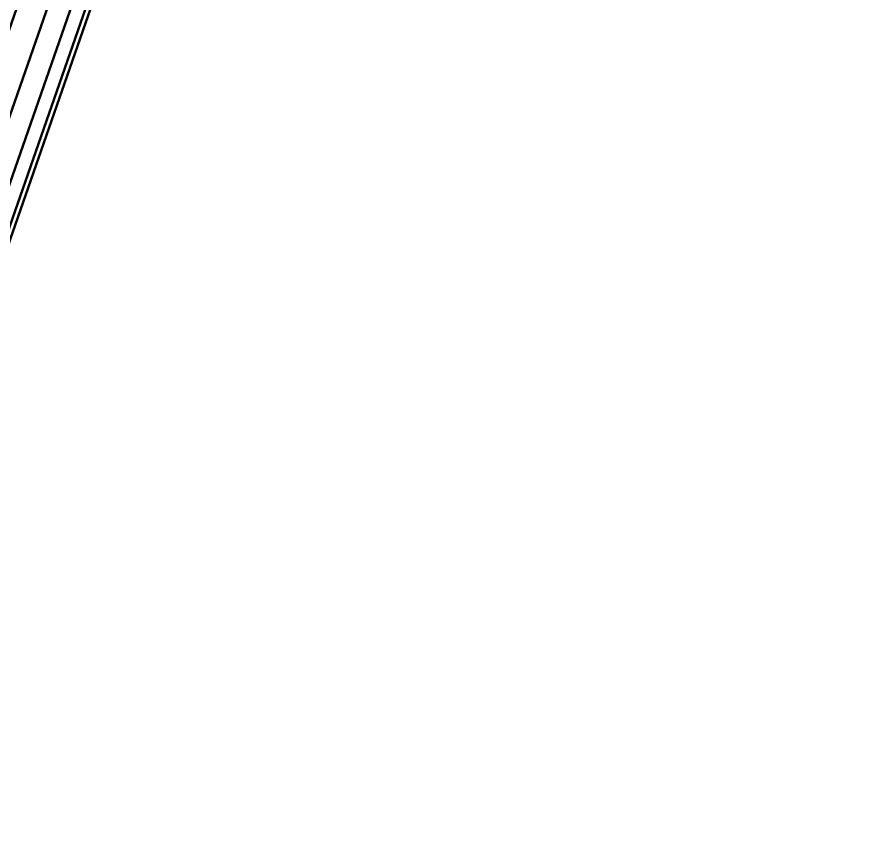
# Model space of a CAD drawing. Header units: inches. Extents: x -1654 to 1344, y -1538 to 36.
# Drawn here: x -542.06 to -505.74, y -1080.8 to -1045.9 of the extents above; entities that cross this region are included whole.
import ezdxf

# ---------------------------------------------------------------- set-up
doc = ezdxf.new("R2010")
doc.units = ezdxf.units.IN
doc.header["$MEASUREMENT"] = 0
doc.layers.add('M-HVAC-DUCT-SA', color=1, linetype='Continuous', lineweight=50)

msp = doc.modelspace()

# ---------------------------------------------------------------- meshes
at = {"layer": 'M-HVAC-DUCT-SA', "color": 8}
mesh = msp.add_polyface(dxfattribs=at)
corners = [(-511.403, -948.362, 1338), (-512.869, -947.851, 1337.796), (-514.236, -947.375, 1337.196), (-515.409, -946.966, 1336.243), (-516.31, -946.652, 1335), (-516.876, -946.455, 1333.553), (-517.069, -946.387, 1332), (-562.525, -1076.847, 1332), (-562.332, -1076.914, 1333.553), (-561.766, -1077.111, 1335), (-560.865, -1077.425, 1336.243), (-559.692, -1077.834, 1337.196), (-558.325, -1078.31, 1337.796), (-556.859, -1078.821, 1338)]
mesh.append_faces([[corners[k] for k in face] for face in [(8, 9, 4, 5), (3, 4, 9, 10), (11, 12, 1, 2), (2, 3, 10, 11)]], dxfattribs={"vtx1": -1, "vtx3": -1, "color": 8})
mesh.append_faces([[corners[k] for k in face] for face in [(6, 7, 8, 5)]], dxfattribs={"vtx2": -1, "color": 8})
mesh.append_faces([[corners[k] for k in face] for face in [(12, 13, 0, 1)]], dxfattribs={"vtx3": -1, "color": 8})
mesh = msp.add_polyface(dxfattribs=at)
corners = [(-517.069, -946.387, 1332), (-516.876, -946.455, 1330.447), (-516.31, -946.652, 1329), (-515.409, -946.966, 1327.757), (-514.236, -947.375, 1326.804), (-512.869, -947.851, 1326.204), (-511.403, -948.362, 1326), (-556.859, -1078.821, 1326), (-558.325, -1078.31, 1326.204), (-559.692, -1077.834, 1326.804), (-560.865, -1077.425, 1327.757), (-561.766, -1077.111, 1329), (-562.332, -1076.914, 1330.447), (-562.525, -1076.847, 1332)]
mesh.append_faces([[corners[k] for k in face] for face in [(7, 8, 5, 6)]], dxfattribs={"vtx1": -1, "color": 8})
mesh.append_faces([[corners[k] for k in face] for face in [(8, 9, 4, 5), (3, 4, 9, 10), (11, 12, 1, 2), (2, 3, 10, 11)]], dxfattribs={"vtx1": -1, "vtx3": -1, "color": 8})
mesh.append_faces([[corners[k] for k in face] for face in [(12, 13, 0, 1)]], dxfattribs={"vtx3": -1, "color": 8})
mesh = msp.add_polyface(dxfattribs=at)
corners = [(-505.737, -950.336, 1332), (-505.93, -950.269, 1333.553), (-506.496, -950.071, 1335), (-507.396, -949.758, 1336.243), (-508.57, -949.349, 1337.196), (-509.936, -948.873, 1337.796), (-511.403, -948.362, 1338), (-556.859, -1078.821, 1338), (-555.392, -1079.332, 1337.796), (-554.026, -1079.808, 1337.196), (-552.852, -1080.217, 1336.243), (-551.952, -1080.531, 1335), (-551.386, -1080.728, 1333.553), (-551.193, -1080.795, 1332)]
mesh.append_faces([[corners[k] for k in face] for face in [(7, 8, 5, 6)]], dxfattribs={"vtx1": -1, "color": 8})
mesh.append_faces([[corners[k] for k in face] for face in [(8, 9, 4, 5), (3, 4, 9, 10), (11, 12, 1, 2), (2, 3, 10, 11)]], dxfattribs={"vtx1": -1, "vtx3": -1, "color": 8})
mesh.append_faces([[corners[k] for k in face] for face in [(12, 13, 0, 1)]], dxfattribs={"vtx3": -1, "color": 8})
mesh = msp.add_polyface(dxfattribs=at)
corners = [(-511.403, -948.362, 1326), (-509.936, -948.873, 1326.204), (-508.57, -949.349, 1326.804), (-507.396, -949.758, 1327.757), (-506.496, -950.071, 1329), (-505.93, -950.269, 1330.447), (-505.737, -950.336, 1332), (-551.193, -1080.795, 1332), (-551.386, -1080.728, 1330.447), (-551.952, -1080.531, 1329), (-552.852, -1080.217, 1327.757), (-554.026, -1079.808, 1326.804), (-555.392, -1079.332, 1326.204), (-556.859, -1078.821, 1326)]
mesh.append_faces([[corners[k] for k in face] for face in [(7, 8, 5, 6)]], dxfattribs={"vtx1": -1, "color": 8})
mesh.append_faces([[corners[k] for k in face] for face in [(8, 9, 4, 5), (3, 4, 9, 10), (11, 12, 1, 2), (2, 3, 10, 11)]], dxfattribs={"vtx1": -1, "vtx3": -1, "color": 8})
mesh.append_faces([[corners[k] for k in face] for face in [(12, 13, 0, 1)]], dxfattribs={"vtx3": -1, "color": 8})

doc.saveas('drawing.dxf')
